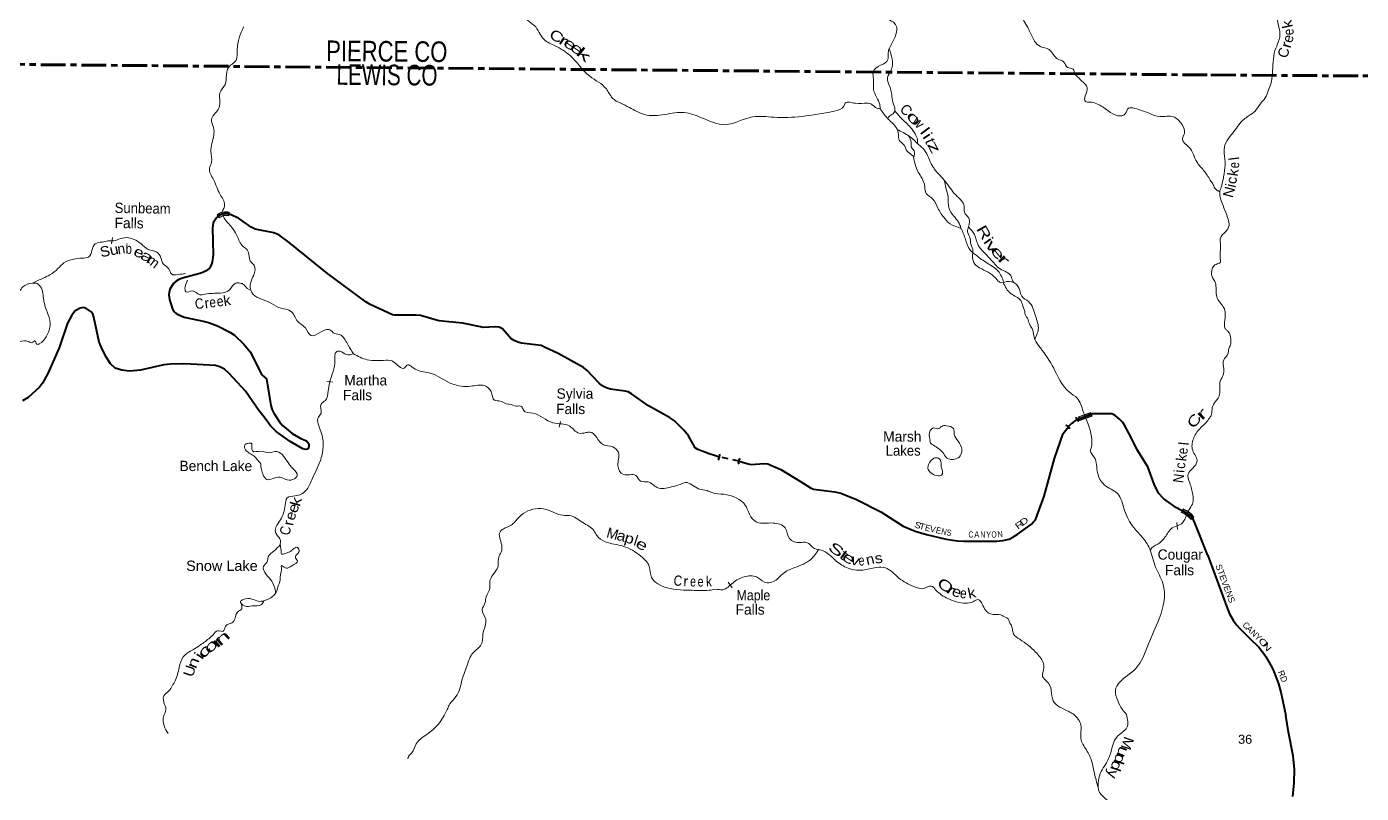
# Model space of a CAD drawing. Header units: feet. Extents: x -252658 to 9, y -366365 to -181930.
# Drawn here: x -180199 to -154279, y -275846 to -260969 of the extents above; entities that cross this region are included whole.
import ezdxf
from ezdxf.enums import TextEntityAlignment as Align

# ---------------------------------------------------------------- set-up
doc = ezdxf.new("R2010")
doc.units = ezdxf.units.FT
doc.header["$LTSCALE"] = 80
for name, pattern in [('DOTTED', [1.5, 0.3, -1.2]), ('LONG_DASH_SHORT_DASH', [9.9, 6, -1.2, 1.5, -1.2]), ('SHORT_DASHED', [2.7, 1.5, -1.2])]:
    doc.linetypes.add(name, pattern=pattern)
for name, color, linetype, lineweight in [('11', 7, 'LONG_DASH_SHORT_DASH', 60), ('26', 7, 'Continuous', 40), ('39', 7, 'Continuous', 13), ('61', 7, 'Continuous', 13), ('7', 7, 'DOTTED', 13)]:
    doc.layers.add(name, color=color, linetype=linetype, lineweight=lineweight)
for name, color, linetype in [('12', 7, 'Continuous'), ('27', 7, 'Continuous'), ('41', 7, 'Continuous')]:
    doc.layers.add(name, color=color, linetype=linetype)

msp = doc.modelspace()

# ---------------------------------------------------------------- linework, layer by layer
at = {"layer": '11'}
for p, q in [((-188637.22, -261628.97), (-157198.49, -261905.1)), ((-157198.49, -261905.1), (-125759.18, -262104.99))]:
    msp.add_line(p, q, dxfattribs=at)
at = {"layer": '26', "linetype": 'SHORT_DASHED'}
for p, q in [((-159973.71, -268738.68), (-159970.72, -268735.42)), ((-166745.67, -269321.31), (-166750.33, -269320.34)), ((-166365.67, -269400.81), (-166745.67, -269321.31)), ((-166365.67, -269400.81), (-166361.52, -269401.68))]:
    msp.add_line(p, q, dxfattribs=at)
at = {"layer": '26'}
msp.add_line((-159973.71, -268738.68), (-159972.38, -268736.96), dxfattribs=at)
for points in [[(-176268.25, -264604), (-176302.11, -264595.81), (-176343.79, -264593.95), (-176372.82, -264597.3), (-176395.14, -264603.63), (-176436.08, -264618.52), (-176480.36, -264647.56), (-176508.64, -264671.02), (-176514.79, -264680.59), (-176574.35, -264775.1), (-176590.83, -264877.41), (-176574.33, -265399.14), (-176595.43, -265538.56), (-176623.37, -265608.66), (-176650.78, -265654.36), (-176684.6, -265685.42), (-176713.55, -265708.79), (-176775.14, -265737.31), (-176833.11, -265759.79), (-177170.65, -265845.98), (-177244.67, -265876), (-177297.9, -265908.14), (-177348.95, -265953.45), (-177417.51, -266061.59), (-177432.81, -266127.48), (-177435.23, -266172.35), (-177423.84, -266261.95), (-177368.59, -266448.74), (-177340.06, -266494.44), (-177293.15, -266531.9), (-177246.77, -266561.42), (-177137.69, -266607.49), (-176736.79, -266690.92), (-176648.66, -266715.89), (-176492.14, -266776.54), (-176254.05, -266899.81), (-176163.31, -266953.7), (-175979.91, -267128.75), (-175861.29, -267279.24), (-175634.45, -267727.96), (-175540.15, -267801.14), (-175459.08, -268321.32), (-175432.91, -268401.52), (-175399.18, -268466.9), (-175287.81, -268638.74), (-175236.87, -268698.89), (-175045.28, -268864.03), (-174886.54, -268955.8), (-174761.83, -269009.05), (-174735.72, -269038.96), (-174719.96, -269079.84), (-174720.97, -269116.99), (-174732.58, -269152.25), (-174752.59, -269165.5), (-174777.88, -269173.94), (-174835.55, -269163.6), (-175080.68, -269020.86), (-175352.81, -268823.32), (-175465.9, -268716), (-175585.75, -268545.97), (-175691.78, -268418.33), (-175951.42, -268043.89), (-176265.74, -267699.26), (-176355.12, -267618.04), (-176447.87, -267571.64), (-176530.98, -267546.31), (-177013.49, -267517.89)], [(-166750.33, -269320.34), (-166818.6, -269297.1), (-166943.56, -269256.52), (-167167.32, -269177.27), (-167215.11, -269139.78), (-167346.63, -268907.23), (-167434.35, -268795.91), (-167614.94, -268619.33), (-167714.3, -268554.6), (-168125.34, -268327.67), (-168450.78, -268091.37), (-168514.84, -268057.02), (-168573.52, -268039.66), (-168857.42, -268000.18), (-168907.31, -267990.1), (-168969.76, -267964.25), (-169030.05, -267929.77), (-169080.57, -267887.81), (-169310.86, -267642.47), (-169385.37, -267582.89), (-169877.48, -267312.14), (-170145.53, -267186.44), (-170210.14, -267158.43), (-170265.69, -267146.23), (-170592.28, -267109.64), (-170660.21, -267093.79), (-170731.27, -267061.48), (-170793.72, -267018.39), (-170831.47, -266983.06), (-170959.54, -266835.25), (-170981.63, -266818.85), (-171019.83, -266802.93), (-171100.5, -266795.85), (-171334.24, -266805.09), (-171384.97, -266795.82), (-171737.53, -266722.8), (-172193.16, -266675.22), (-172503.25, -266588.41), (-172553.09, -266574.55), (-172641.38, -266563.78), (-172737.12, -266564.57), (-173047.84, -266568.38), (-173095.76, -266557.31), (-173528.6, -266359.1), (-173612.94, -266308.56), (-174357.56, -265757.43), (-175103.83, -265153.93), (-175301.17, -265007.09), (-175399.1, -264968.54), (-175761.77, -264899.48), (-175836.58, -264859.46), (-176083.05, -264683.69), (-176244.15, -264614.86), (-176268.25, -264604)], [(-177013.49, -267517.89), (-177154.14, -267509.61), (-177409.08, -267521.02), (-177537.64, -267533.04), (-177988.29, -267636.54), (-178200.61, -267652.83), (-178353.46, -267635.94), (-178478.86, -267593.78), (-178572.48, -267509.5), (-178646.29, -267390.15), (-178727.59, -267239.47), (-178789.42, -267089.04), (-178892.95, -266606.97), (-178917.31, -266543.5), (-178946.82, -266501.32), (-179051.09, -266430.62), (-179102.8, -266421.18), (-179157.61, -266429.62), (-179257.27, -266485.53), (-179322.02, -266564.59), (-179406.22, -266722.1), (-179568.97, -267198.24), (-179786.36, -267698.15), (-179891.16, -267884.82), (-179951.65, -267962.8), (-180169.41, -268163.21), (-180282.41, -268232.31)], [(-159799.53, -268594.22), (-159755.81, -268574.84), (-159519.78, -268490.13)], [(-157556.76, -270503.81), (-157603.48, -270456.38), (-157646.63, -270420.21), (-157785.21, -270348.99), (-157867.99, -270308.53), (-158116.93, -270133.54), (-158217.59, -270023.33), (-158304.57, -269848.23), (-158423.23, -269509.04), (-158628.71, -269179.29), (-158758.06, -268926.62), (-158879.47, -268700.99), (-158911.47, -268651.62), (-158972.22, -268587.1), (-159056.54, -268513.29), (-159092.37, -268492.2), (-159122.13, -268482.95), (-159497.39, -268482.27), (-159519.78, -268490.13)], [(-166361.52, -269401.68), (-166184.34, -269453.3), (-166129.36, -269463.82), (-165875.6, -269445.45), (-165806.34, -269455.2), (-165549.58, -269562.58), (-165171.94, -269796.9), (-164975.11, -269920.59), (-164916.73, -269941.72), (-164505.51, -269993.01), (-164389.37, -270024.01), (-164084.9, -270143.05), (-163608.45, -270384.11), (-163174.6, -270659.11), (-162946.56, -270760.86), (-162721.82, -270825.49), (-162339.29, -270911.68), (-162119.64, -270946.15), (-161998.41, -270951.52), (-161354.84, -270954.13), (-161238.88, -270941.85), (-161120.44, -270911.68), (-161045.07, -270877.21), (-160960.5, -270824.04), (-160683.29, -270622.97), (-160642.37, -270577.73), (-160609.43, -270536.56), (-160436.75, -270082.65), (-160237.89, -269348.99), (-160071.05, -268864.83), (-159973.71, -268738.68)], [(-157262.62, -271229.65), (-157338.5, -271039.37), (-157459.35, -270724.32), (-157552.22, -270509.88), (-157556.76, -270503.81)], [(-157262.62, -271229.65), (-156880.04, -272269.03), (-156838.41, -272366.52), (-156769.02, -272484.77), (-156701.63, -272578.03), (-156637.57, -272648.38), (-156444.07, -272842.53), (-156270.49, -273010.42), (-156201.77, -273095.6), (-156175.66, -273129.19), (-156141.1, -273182.06), (-156039.82, -273353.53), (-155996.61, -273435.26), (-155966.59, -273514.77), (-155885.64, -273722.28), (-155840.51, -273881.33), (-155747.21, -274337.02)], [(-155609.73, -275905.63), (-155580.34, -275644.86), (-155578.37, -275382.45), (-155603.84, -275121.27), (-155695.84, -274657.19), (-155747.21, -274337.02)]]:
    msp.add_lwpolyline(points, dxfattribs=at)
at = {"layer": '26', "linetype": 'SHORT_DASHED'}
msp.add_lwpolyline([(-159970.72, -268735.42), (-159934.1, -268695.57), (-159900.07, -268664.63), (-159878.03, -268648.77), (-159808.42, -268600.8), (-159799.53, -268594.22)], dxfattribs=at)
at = {"layer": '39'}
for p, q in [((-178535.21, -265061.68), (-178550.57, -265180.36)), ((-174369.76, -267848.88), (-174250.8, -267870.25)), ((-169831.02, -268630.96), (-169860.45, -268743.45)), ((-157861.15, -270589.01), (-157846.4, -270726.12)), ((-166572.33, -271746.48), (-166500.74, -271855.98))]:
    msp.add_line(p, q, dxfattribs=at)
for points in [[(-164684.96, -248825.22), (-164815.65, -249047.83), (-164858.99, -249184.46), (-164850.42, -249400.02), (-164850.89, -249466.47), (-164853.66, -249573.19), (-165040.29, -249716.86), (-165178.94, -249923.3), (-165337.12, -250038.97), (-165564.86, -250079.45), (-165580.72, -250250.7), (-165608.74, -250504.25), (-165712.01, -250557.89), (-165783.45, -250674.18), (-165934.36, -250902.69), (-166096.51, -251008.26), (-166248.05, -251325.37), (-166437.82, -251628.12), (-166535.56, -251756.31), (-166528.08, -251838.93), (-166598.9, -251868.63), (-166643.92, -251958.94), (-166590.7, -252136.55), (-166511.14, -252298.23), (-166441.51, -252437.69), (-166231, -252626.5), (-165951.64, -252779.55), (-165871.94, -252921.1), (-165697.19, -253031.11), (-165546.51, -253120.81), (-165327.23, -253210.99), (-165261.11, -253275.91), (-165239.63, -253376.77), (-165179.35, -253411.44), (-165109.38, -253502.56), (-165023.64, -253646.17), (-164957.9, -253765.46), (-164853.86, -253889.06), (-164825.22, -254118.86), (-164874.7, -254269.55), (-164793.44, -254475.55), (-164780.07, -254582.39), (-164690.11, -254699.84), (-164701.01, -254814.56), (-164699.94, -254949.5), (-164644.89, -255153.3), (-164648.78, -255419.12), (-164577.39, -255594.84), (-164578.93, -255812.34), (-164594.47, -256013.62), (-164551.69, -256241.5), (-164493.33, -256548.04), (-164441.69, -256663.2), (-164390.47, -256838.78), (-164403.73, -257001.82), (-164382.54, -257144.96), (-164418.12, -257325.96), (-164366.96, -257509.59), (-164239.99, -257814.61), (-164100.39, -258045.2), (-164094.86, -258119.76), (-164035.06, -258222.9), (-163915.97, -258785.64), (-163874.31, -259172.62), (-163850, -259444.67), (-163855.22, -259611.79), (-163783.95, -259805.64), (-163758.64, -259934.72), (-163667.06, -260108.57), (-163618.11, -260320.39), (-163570.46, -260429.48), (-163538.75, -260510.27), (-163481.23, -260649.64), (-163488.29, -260792.58), (-163365.85, -260882.08), (-163448.16, -261395.04)], [(-157136.99, -252964.52), (-157123.55, -252975.77), (-157104.5, -253065.41), (-157102.92, -253192.12), (-157092.41, -253272.76), (-157061.77, -253351.76), (-157019.51, -253453.1), (-156997.95, -253586.22), (-156965.92, -253697.43), (-156919.56, -253794.82), (-156872.58, -253860.06), (-156811.85, -253941.64), (-156773.45, -254034.86), (-156756.41, -254194.04), (-156757.65, -254362.93), (-156771.33, -254551.69), (-156789.25, -254647.88), (-156874.68, -254700.56), (-156897.09, -254820.78), (-156891.95, -254971.7), (-156897.55, -255054.03), (-156835.12, -255151.74), (-156771.26, -255175.06), (-156660.53, -255269.65), (-156620.39, -255376.99), (-156616.76, -255501.73), (-156550.03, -255690), (-156496.8, -255743.29), (-156422.15, -255833.17), (-156330.78, -255889.19), (-156217.35, -255947.64), (-156168.63, -256026.98), (-156148.46, -256127.91), (-156083.83, -256215.59), (-156048.02, -256338.93), (-156041.64, -256425.52), (-155978.74, -256499.1), (-155901.75, -256675.5), (-155854.5, -256831.23), (-155810.92, -256968.79), (-155846.31, -257137.03), (-155830.28, -257243.91), (-155756.21, -257363.95), (-155731.99, -257462.94), (-155681.77, -257673.02), (-155603.03, -257863.53), (-155545.62, -258013.41), (-155495.94, -258147.07), (-155459.19, -258222.16), (-155411.44, -258351.76), (-155370.53, -258418.89), (-155323.28, -258470.06), (-155289.94, -258512.91), (-155301.37, -258585.09), (-155323.36, -258683.21), (-155306.98, -258771.99), (-155317.87, -258920.59), (-155406.78, -259049.62), (-155497.03, -259144.43), (-155575.85, -259271.64), (-155603.39, -259345.52), (-155695.54, -259434.27), (-155738.5, -259578.24), (-155763.46, -259726.57), (-155762.23, -259871.37), (-155774.05, -259963.65), (-155811.68, -260143.92), (-155809.1, -260322.93), (-155843.6, -260444.94), (-155868.06, -260567.14), (-155885.41, -260633.17), (-155912.8, -260803.58), (-155878.07, -260983.2), (-155858.95, -261138.4), (-155887.38, -261258.51), (-155955, -261430.17), (-155991.43, -261652.68), (-156003.84, -261879.68), (-156035.83, -262080.16), (-156088.64, -262213.89), (-156145.52, -262349.55), (-156238.17, -262464.43), (-156343.37, -262605.21), (-156473.92, -262705.3), (-156633.29, -262841.04), (-156728.22, -262969.95), (-156825.08, -263094.8), (-156926.89, -263267.83), (-156942.23, -263438.46), (-156926.19, -263545.34), (-156927.2, -263702.16)], [(-160683.64, -253610.88), (-160642.8, -253826.66), (-160723.24, -254075.81), (-160746.88, -254281.07), (-160655.72, -254513.32), (-160624.86, -254714.94), (-160631.44, -254789.41), (-160729.08, -254903.5), (-160764.72, -255092.56), (-160956.32, -255369.1), (-161143.17, -255544.99), (-161214.71, -255675.38), (-161133.8, -255931.73), (-160837.22, -256217.83), (-160737.83, -256427.99), (-160611.4, -256809.53), (-160414.36, -257191.58), (-160371.72, -257439.6), (-160236.2, -257676.21), (-160193.25, -257879.92), (-160257.74, -258155.37), (-160212.46, -258314.8), (-160215.77, -258498.04), (-160362.28, -258674.22), (-160535.08, -258860.27), (-160580.39, -258990.85), (-160600.74, -259300.85), (-160979.14, -259745.23), (-161194.79, -259999.45), (-161210.52, -260226.91), (-160990.92, -260556.76), (-160847.5, -260817.59), (-160702.16, -261092.53), (-160510.33, -261355.72), (-160341.26, -261413.32), (-160189.14, -261585.6), (-160056.48, -261655.03), (-159982.57, -261760.28), (-159875.87, -261793.27), (-159836.23, -261894.25), (-159810.22, -261924.65), (-159709.99, -262016), (-159600.01, -262155.75), (-159639.44, -262310.54), (-159638.2, -262421.31), (-159549.49, -262430.01), (-159416.57, -262463.19), (-159193.58, -262599.72), (-159006.63, -262695.72), (-158865.15, -262660.48), (-158799.81, -262550.19), (-158680.8, -262553.05), (-158401.04, -262649.72), (-158183.58, -262711.7), (-157933.43, -262715.51), (-157767.01, -262861.71), (-157713.79, -263039.32), (-157752.96, -263157.86), (-157626.9, -263305.78), (-157475.57, -263590.83), (-157341.57, -263756.94), (-157212.55, -263946.13)], [(-172986.56, -255884.88), (-172699.47, -256086.32), (-172526.98, -256230.55), (-172360.28, -256338.48), (-172054.02, -256395.06), (-171789.73, -256396.96), (-171683.92, -256554.8), (-171651.62, -256839), (-171630.3, -256962), (-171632.39, -256972.06), (-171601.69, -257195.83), (-171556.98, -257435.81), (-171497.32, -257559.08), (-171516.54, -257709.99), (-171577.98, -257838.44), (-171533.15, -258062.31), (-171425.42, -258234.27), (-171416.31, -258373.3), (-171372.8, -258496.46), (-171316.96, -258589.5), (-171185.5, -258830.11), (-171118.73, -259088.37), (-171022.67, -259199.83), (-171081.85, -259294.06), (-170978.66, -259538.48), (-170919.64, -259752.39), (-170855.97, -259877.71), (-170828.5, -259988.67), (-170776.79, -260093.77), (-170646.88, -260267.9), (-170684.12, -260398.54), (-170582.18, -260534.2), (-170603.29, -260666.97), (-170515.49, -260804.55), (-170473.39, -260843.12), (-170340.94, -260942.75), (-170151.2, -261216), (-169934.2, -261342.42), (-169646.98, -261525.74), (-169264.48, -261929.26), (-168941.4, -262177.28), (-168821.59, -262353.35), (-168662.93, -262455.19), (-168494.02, -262534.94), (-168202.45, -262673.99), (-167804.99, -262672.81), (-167427.43, -262633.23), (-167095.25, -262734.3), (-166628.14, -262870.57), (-166104.52, -262719.26), (-165688.96, -262726.27), (-165146.12, -262710.03), (-164513.91, -262607.83), (-164329.64, -262512.49), (-164300.98, -262454.29), (-164103.27, -262455.71), (-163881.31, -262451.26), (-163782.64, -262478.15), (-163686.3, -262549.33), (-163621.84, -262563.89)], [(-175988.24, -260968.66), (-176110.38, -261408.83), (-176132.04, -261620.14), (-176217.36, -261702.1), (-176239.65, -261716.04), (-176319.64, -261900.74), (-176345.19, -262089.87), (-176449.24, -262254.27), (-176446.43, -262427.49), (-176477.71, -262572.26), (-176610.24, -262768.68), (-176571, -262926.05), (-176601.45, -263237.99), (-176624.69, -263386.85), (-176608.04, -263600.45), (-176649.19, -263712.94), (-176572.07, -263935.02), (-176442.97, -264223.94), (-176355.61, -264423.95), (-176407.39, -264568.73)], [(-163448, -261394.02), (-163466.87, -261473.45), (-163471.84, -261606.33), (-163613.86, -261718.09), (-163760.01, -261843.92), (-163752.93, -261984.95), (-163752.31, -262182.32), (-163692.88, -262337.82), (-163631.35, -262481.25), (-163621.84, -262563.89)], [(-163448.16, -261395.04), (-163393.06, -261592.8), (-163408.67, -261804.15), (-163482.38, -261956.68), (-163431.28, -262148.37), (-163401.74, -262251.3), (-163384.62, -262398.44), (-163341.28, -262545.77), (-163356.08, -262642.33), (-163437.18, -262698.14), (-163474.55, -262754.78)], [(-163621.84, -262563.89), (-163487.91, -262740.07), (-163313.69, -262924.59), (-163266.21, -263057.85), (-163252.9, -263172.74), (-163164.73, -263257.96), (-163097.03, -263385.32), (-162990.74, -263476.71), (-162955.25, -263593.77), (-162899.96, -263763.34), (-162832.15, -263874.6), (-162764.66, -264032.17), (-162727.54, -264203.62), (-162601.21, -264313.28), (-162501.59, -264491.22), (-162369.84, -264691.55), (-162221.46, -264821.5), (-162106.74, -264860.59), (-162054.44, -264883.12)], [(-163340.77, -262600.06), (-163197.53, -262760.28), (-163009.22, -262950.94), (-162927.42, -263080.42), (-162897.91, -263187.37), (-162898.22, -263232.09)], [(-163292.44, -262963.26), (-163058.67, -263095.59), (-162876.19, -263253.99), (-162763.98, -263363.54), (-162612.77, -263664.71), (-162572.85, -263725.41), (-162352.69, -263976.72), (-162156.79, -264233.9), (-162040.57, -264347.51), (-161990.86, -264450.58), (-161985.62, -264565.41), (-161901.74, -264686.85), (-161902.83, -264841.92), (-161925.78, -264948.49), (-161872.27, -265085.82), (-161870.75, -265156.32), (-161825.28, -265287.56), (-161830.26, -265422.45), (-161782.93, -265575.85), (-161692.64, -265646.99), (-161379.34, -265850.63), (-161291.15, -265933.84), (-161167.96, -265916.6), (-160990.71, -265958.15), (-160910.92, -266087.61), (-160873.36, -266196.64), (-160740.96, -266304.33), (-160607.74, -266581.19), (-160553.11, -266845.41), (-160580.01, -266939.87), (-160614.35, -267032.32)], [(-163076.01, -263085.32), (-163019.13, -263210.67), (-163019.77, -263301.29), (-162963.81, -263376.21), (-162977.31, -263512.89)], [(-156927.2, -263702.16), (-156963.91, -263938.75), (-157000.8, -264080.83), (-157029.05, -264190.89), (-157013.13, -264303.8), (-156946.22, -264482.02), (-156875.52, -264672.37), (-156845.69, -264793.59), (-156888.31, -264919.47), (-157003.13, -265037.95), (-157013.1, -265242.87), (-157022.61, -265423.67), (-157017.59, -265476.04), (-157016.85, -265542.41), (-157100, -265581.06), (-157167.57, -265646.14), (-157184.96, -265714.18), (-157188.32, -265784.5), (-157122.41, -265910.42), (-157100.7, -266035.5), (-157094.83, -266148.22), (-157062.91, -266265.45), (-156988.43, -266363.38), (-156937.74, -266444.77), (-156922.25, -266579.79), (-156935.54, -266748.45), (-156921.01, -266829.16), (-156881.57, -266868.11), (-156838.37, -266921.21), (-156812.95, -267062.45), (-156812.18, -267126.81), (-156845.72, -267198.57), (-156878.56, -267338.71), (-156950.77, -267435.88), (-156950.08, -267608.82), (-156960.47, -267731.29), (-157016.92, -267844.84), (-157027.58, -267981.38), (-157029.9, -268101.99), (-157108.99, -268243.26), (-157173.55, -268360.68), (-157181.16, -268442.99), (-157196.31, -268507.85), (-157232.23, -268571.8), (-157244.53, -268587.85)], [(-162370.62, -263957.31), (-162345.46, -264095.6), (-162302.36, -264277.16), (-162291.67, -264478.63), (-162191.97, -264644.49), (-162102.02, -264763.96), (-162066.25, -264840.74), (-162059.4, -264861.19)], [(-157212.55, -263946.13), (-157187.8, -263980.77), (-157145.03, -264055.98), (-157121.81, -264102.67), (-157088.28, -264135.48), (-157074.41, -264145.79), (-157050.49, -264156.3), (-157024.67, -264173.6)], [(-176407.48, -264568.1), (-176363.48, -264681.68), (-176215.47, -264864), (-176121.67, -265009.67), (-176018.16, -265207.78), (-175896, -265337.55), (-175858.91, -265513.03), (-175782.84, -265598.16), (-175788.21, -265787.44), (-175847.69, -265923.96), (-175828.95, -266127.5), (-175496.61, -266312.88), (-175487.33, -266317.53), (-175306.42, -266415.22), (-175050.83, -266505.67), (-174933.09, -266689.78), (-174784.67, -266813.7), (-174672.74, -266963.53), (-174504.87, -266904.32), (-174312.83, -266851.32), (-174220.52, -266922.47), (-174097.67, -266953.56), (-174091.65, -266957.63), (-173955.82, -267151.95), (-173850.05, -267315.84)], [(-162060.32, -264858.91), (-161975.06, -265070.99), (-161897.81, -265272.94), (-161761.54, -265404.82), (-161542.71, -265557.44), (-161333.96, -265709.98), (-161220.66, -265927.64)], [(-161907.39, -264860.09), (-161792.98, -264999.79), (-161721.82, -265207.74), (-161621.83, -265333.32), (-161483.63, -265477.31), (-161293.31, -265667.98), (-161080.47, -265812.5), (-161044.84, -265909.43), (-161022.68, -265940.01)], [(-180084.68, -265943.88), (-179880.23, -265848.68), (-179748.63, -265783.16), (-179592.43, -265663.45), (-179474.61, -265549.5), (-179292.54, -265480.32), (-179122.93, -265461.4), (-178995.67, -265438.14), (-178866.75, -265181.28), (-178735.37, -265147.99), (-178622.24, -265126.65), (-178472.89, -265119.67), (-178412.18, -265093.92), (-178260.65, -265062.79), (-177983.03, -265177.56), (-177836.54, -265289.38), (-177645.38, -265361.24), (-177583.74, -265488.56), (-177550.01, -265569.36), (-177437.73, -265668.85), (-177387.99, -265767.89), (-177256.93, -265778.9), (-177117.78, -265761.04)], [(-177073.62, -265888.97), (-177123.45, -266019.52), (-177123.78, -266065.84), (-177105.98, -266116.31), (-176984.79, -266097.04), (-176838.03, -266170.6), (-176739.1, -266161.24), (-176442.35, -266137.19), (-176254.24, -266070.07), (-176138.35, -265944.02), (-176053.62, -265944.63), (-175983.21, -265973.33), (-175889.03, -266064.64), (-175862.63, -266072.95)], [(-161234.58, -265933.82), (-161086.88, -266148.78), (-160892.14, -266285.12), (-160850.51, -266390.14), (-160813.14, -266525.34), (-160813.18, -266531.38), (-160763.41, -266626.4), (-160723.83, -266735.43), (-160658.13, -266860.77), (-160632.86, -266995.88), (-160545.2, -267153.6), (-160279.64, -267546.21), (-160064.5, -267936.45), (-159954.39, -268058.07), (-159795.87, -268180.05), (-159680.66, -268436.65), (-159657.77, -268498.37)], [(-180084.68, -265943.88), (-180274.86, -266019.04), (-180342, -266099.12), (-180540.21, -266168.18), (-180626.01, -266318.61), (-180619.31, -266514.01), (-180660.83, -266678.86), (-180669.77, -266801.64), (-180676.32, -266872.08), (-180592.78, -267041.85), (-180352.99, -267083.85), (-180159.27, -267079.2), (-180094.85, -267099.81), (-180038.11, -267063.96), (-180000.25, -267130.69), (-179953.8, -267124.99), (-179823.7, -266986.96), (-179743.49, -266770.03), (-179780.36, -266562.33), (-179863.3, -266307.98), (-179913.9, -266045.8), (-179993.96, -265954.6), (-180084.68, -265943.88)], [(-173850.05, -267315.84), (-173991.39, -267330.93), (-174114, -267265.61), (-174188.77, -267283.2), (-174214.12, -267444.13), (-174309.83, -267856.3), (-174351.87, -268095.66), (-174397.14, -268220.19), (-174482.38, -268292.08), (-174481.63, -268471.33), (-174530.56, -268543.48), (-174484.15, -268827.78), (-174441.85, -269124.13), (-174500.29, -269399.62), (-174662.24, -269762.98), (-174774.68, -269971.62), (-174983.21, -270074.85), (-175138.84, -270114.01), (-175180.2, -270256.71), (-175268.92, -270536.01), (-175371.3, -270748.75), (-175349.59, -270817.38), (-175269.74, -270936.77), (-175278.43, -271025.33)], [(-173850.05, -267315.84), (-173586.58, -267432.52), (-173221.48, -267443.2), (-173074.4, -267472.45), (-172867.44, -267592.76), (-172794.36, -267528.84), (-172713.98, -267573.72), (-172589.36, -267641.08), (-172317.46, -267707.48), (-171939.52, -267899.5), (-171576.69, -267946.41), (-171308.27, -267934.24), (-171179.97, -268049.96), (-171110.52, -268215.6), (-171001.71, -268234.51), (-170850.82, -268296.01), (-170828.63, -268296.17), (-170683.62, -268331.45), (-170588.84, -268338.17), (-170549.02, -268412.97), (-170365.83, -268470.68), (-169979.77, -268656.72), (-169653.39, -268721.5), (-169476.79, -268855.68), (-169339.53, -268846.6), (-169260.77, -268835.08), (-168998.23, -269084.68), (-168816.92, -269122.23), (-168704.72, -269233.81), (-168716.61, -269489.49), (-168610.87, -269657.41), (-168368.93, -269681.3), (-168276.87, -269786.69), (-168133.73, -269801.81), (-167952.93, -269911.86), (-167676.45, -269901.76), (-167508.65, -269852.62), (-167405.49, -269815.1), (-167154.15, -269935.72), (-166984.92, -269971.18), (-166890.37, -270010.12), (-166660.61, -270043.99), (-166236.47, -270264.54), (-166135.08, -270478.75), (-166020.81, -270582.28), (-165704.19, -270600.67), (-165468.82, -270697.01), (-165385.52, -270901.02), (-165178.28, -270981.05), (-165051.16, -270979.95), (-164896.63, -271095.85), (-164767.73, -271126.99), (-164500.73, -271316.2), (-164279.83, -271462.79), (-163961.42, -271513.41), (-163696.78, -271464.97), (-163521.3, -271472.27), (-163258.4, -271669.51), (-162967.02, -271834.73), (-162779.64, -271870.31), (-162630.02, -271825.07), (-162539.78, -271902.24), (-162306.9, -272067.05), (-161962.53, -272156.12), (-161811, -272124.98), (-161728.01, -272087.31), (-161596.1, -272263.47), (-161435.48, -272375.39), (-161282.21, -272384.55), (-161221.9, -272415.19), (-161123.53, -272484.37), (-161111.74, -272528.76), (-161071.86, -272595.51), (-161032.61, -272750.87), (-160912.3, -272856.45), (-160605.36, -273104.36), (-160459.54, -273310.83), (-160444.12, -273413.65), (-160467.52, -273584.67), (-160385.44, -273673.87), (-160299.91, -273847.68), (-160261.01, -274053.38), (-160130.71, -274173.14), (-159961.84, -274258.94), (-159870.13, -274307.65)], [(-159657.77, -268498.37), (-159511.05, -268989.68), (-159520.06, -269122.54), (-159538.75, -269196.92), (-159469.02, -269322.29), (-159400.55, -269626.88), (-159271.05, -269859.42), (-159016, -270026.39), (-158875.11, -270359.7), (-158699.88, -270687.22), (-158517.74, -270893.95), (-158380.16, -271124.53), (-158273.56, -271457.59), (-158134.53, -271768.74), (-158102.12, -272036.82), (-158205.99, -272461.02), (-158413.2, -272946.9), (-158658.67, -273424.46), (-158981.42, -273702.08), (-159053.04, -273844.55), (-159010.09, -274048.27), (-158924.51, -274214.03), (-158838.85, -274315.7)], [(-162654.4, -268991.28), (-162649.06, -268806.03), (-162580.1, -268754.17), (-162481.34, -268768.97), (-162428.58, -268725.05), (-162335.69, -268713.63), (-162200.89, -268766.96), (-162183.53, -268879.87), (-162107.8, -269013.33), (-162038.35, -269176.96), (-162069.47, -269299.58), (-162150.57, -269355.39), (-162336.03, -269333.92), (-162405.92, -269230.71), (-162486.13, -269161.66), (-162590.53, -269088.41), (-162654.67, -269029.54), (-162654.4, -268991.28)], [(-157244.53, -268587.85), (-157317.79, -268677.16), (-157417.32, -268771.1), (-157539.75, -268967.59), (-157553.44, -269191.04), (-157468.14, -269397.07), (-157553.88, -269539.45), (-157641.4, -269647.57), (-157610.34, -269820.99), (-157551.44, -270051.01), (-157548.5, -270206.1), (-157607.78, -270316.44), (-157674.37, -270450.68)], [(-175654.69, -269451.75), (-175605.78, -269667.59), (-175535.78, -269754.7), (-175370.11, -269721.65), (-175249.03, -269718.49), (-175140.4, -269763.58), (-174994.97, -269740.45), (-174944.13, -269682.41), (-175025.92, -269550.92), (-175211.81, -269303.89), (-175338.26, -269212.35), (-175481.69, -269237.5), (-175650.94, -269206.08), (-175812.32, -269202.9), (-175823.77, -269110.18), (-175829.48, -269061.8), (-175902.07, -269055.24), (-175962.82, -269087.03), (-175961.3, -269157.53), (-175899.26, -269228.46), (-175810.86, -269281.46), (-175654.69, -269451.75)], [(-162684, -269468.37), (-162574.16, -269342.28), (-162493.46, -269342.86), (-162437.67, -269441.94), (-162436.14, -269510.43), (-162410.71, -269623.39), (-162427.15, -269665.57), (-162526.11, -269680.97), (-162644.73, -269621.71), (-162696.59, -269536.75), (-162684, -269468.37)], [(-164813.17, -271110.91), (-164964.66, -271300.79), (-165280.56, -271465.68), (-165515.43, -271584.82), (-165643.41, -271708.77), (-165871.67, -271747.41), (-166026.32, -271647.62), (-166262.36, -271645.92), (-166481.05, -271759.14), (-166681.75, -271894.65), (-166820.91, -271887.61), (-166946.13, -271906.85), (-167113.62, -271911.69), (-167440.39, -271901.29), (-167939.91, -271782.91), (-168062.09, -271657.16), (-168107.01, -271447.39), (-168269, -271244.83), (-168612.64, -271051.04), (-168963.07, -270963.94), (-169123.65, -270845.98), (-169185.49, -270746.85), (-169396.24, -270592.28), (-169659.57, -270455.45), (-169788.66, -270450.5), (-170110.67, -270337.42), (-170514.56, -270390.91), (-170662.71, -270514.71), (-170727.81, -270590.77), (-170788.69, -270640.68), (-170944.59, -270718.11), (-171005.5, -270772.05), (-170972.98, -271024.02), (-170984.07, -271166.93), (-171031.16, -271263.26), (-171042.38, -271424.3), (-171181.27, -271664.97), (-171201.8, -271715.17), (-171206.92, -271868.2), (-171274.64, -272030.84), (-171299.75, -272157.54), (-171351.05, -272280.02), (-171283.81, -272471.83), (-171331.99, -272723.22), (-171372, -272960.58), (-171530.49, -273120.56), (-171645.18, -273361.41), (-171746.06, -273648.67), (-171818.45, -273899.9), (-171916.26, -274036.14), (-171995.63, -274134.26), (-172030.25, -274219.77)], [(-157674.37, -270450.68), (-157793.6, -270631.3), (-157927.11, -270680.69), (-158077.64, -270854.82), (-158232.07, -271010.8), (-158370.03, -271118.56), (-158375.46, -271135.75)], [(-175278.38, -271024.79), (-175392.23, -271141.32), (-175506.02, -271255.29), (-175530.94, -271355.81), (-175602.19, -271445.93), (-175572.72, -271558.92), (-175466.75, -271694.61), (-175381.22, -271868.43), (-175357.6, -271951.17), (-175318.48, -271840.68), (-175283.43, -271734.2), (-175270.49, -271615.47), (-175253.8, -271537.04), (-175253.3, -271466.56), (-175251.01, -271428.31), (-175218.83, -271442.64), (-175156.53, -271477.32), (-175049.27, -271429.76), (-174941.66, -271333.86), (-174981.48, -271259.06), (-174908.12, -271154.86), (-174941.84, -271074.06), (-175032.91, -271113.69), (-175107.94, -271167.53), (-175182.77, -271193.17), (-175247.4, -271202.77), (-175259.14, -271150.33), (-175260.84, -271106.01), (-175278.35, -271024.52)], [(-175593.69, -272114.78), (-175693.7, -272119.94), (-175826.55, -272076.69), (-175992.06, -272085.57), (-176048.81, -272123.43), (-175970.73, -272208.58), (-175819.41, -272207.65), (-175639.66, -272180.75), (-175591.81, -272112.08)], [(-175360.98, -271954.85), (-175416.6, -272021.23), (-175591.81, -272112.08)], [(-176032.84, -272164.01), (-176019.18, -272212.26), (-176023.58, -272264.59), (-176104.75, -272330.47), (-176174.58, -272505.18), (-176267.77, -272558.88), (-176340.76, -272610.72), (-176383.78, -272703.05), (-176484.6, -272694.27), (-176577.93, -272768.12), (-176663.21, -272846.05), (-176843.72, -272979.69), (-176975.44, -273061.31), (-177157.99, -273198.97), (-177236.1, -273403.83), (-177316.61, -273663.05), (-177371.78, -273761.33), (-177439.05, -273859.53), (-177536.56, -273953.49), (-177519.6, -274122.78), (-177495.52, -274178.32)], [(-177451.35, -274684.8), (-177530.53, -274538.86), (-177534.17, -274338.63), (-177494.15, -274225.77), (-177495.52, -274178.32)], [(-172030.25, -274219.77), (-172207.71, -274509.66), (-172428.87, -274704.33), (-172635.84, -274887.09), (-172722.19, -275063.1), (-172799.78, -275174.86), (-172799.8, -275176.87)], [(-159870.13, -274307.65), (-159723.46, -274522.54), (-159726.33, -274779.86), (-159618.36, -275006.2), (-159512.35, -275228.5), (-159460.71, -275462.28), (-159391.41, -275725.21)], [(-158838.85, -274315.7), (-158831.94, -274568.26), (-159028.9, -274755.15), (-159142.71, -275051.5), (-159245.78, -275285.64), (-159333.71, -275423.43), (-159383.87, -275597.81), (-159362.37, -275831.27), (-159221.34, -275975.53), (-159087.36, -276212.2), (-158843.69, -276520.41), (-158608.39, -276858.69), (-158436.5, -277298.84), (-158426.35, -277648.79), (-158454.49, -278010.39), (-158460.43, -278362.18), (-158475.29, -278613.34), (-158493.65, -278818.23), (-158382.89, -279155.18), (-158184.69, -279577.51), (-157942.05, -279978.2), (-157676.67, -280141.88), (-157544.26, -280338.33), (-157476.71, -280586.35), (-157428.55, -280771.84), (-157337.63, -280905.51), (-157329.33, -280921.2)]]:
    msp.add_spline(points, degree=3, dxfattribs=at)
at = {"layer": '61'}
for p, q in [((-176457.66, -264678.97), (-176500.88, -264619.05)), ((-176264.32, -264569.5), (-176272.14, -264637.18)), ((-159769.16, -268537.8), (-159532.9, -268456.04)), ((-159532.9, -268456.04), (-159508.38, -268526.92)), ((-157775.92, -270394.27), (-157740.18, -270328.06)), ((-157765.1, -270391.06), (-157736.75, -270338.54)), ((-157532.31, -270478.2), (-157584.17, -270532.66))]:
    msp.add_line(p, q, dxfattribs=at)
for points in [[(-176501.12, -264618.57), (-176457.28, -264589.62), (-176410.09, -264569.59), (-176352.49, -264560.99), (-176302.14, -264561.11), (-176264.9, -264568.67)], [(-176489.82, -264620.7), (-176453.48, -264596.7), (-176407.9, -264577.35), (-176351.91, -264568.99), (-176302.95, -264569.11), (-176273.02, -264575.18), (-176279.04, -264627.25)], [(-176279.04, -264627.25), (-176298.5, -264623.31), (-176343.1, -264622.21), (-176383.61, -264630.04), (-176424.33, -264649.09), (-176455.57, -264668.19), (-176489.82, -264620.7)], [(-176458.24, -264679.2), (-176420.54, -264656.15), (-176381.12, -264637.71), (-176342.43, -264630.23), (-176299.4, -264631.29), (-176272.46, -264636.75)], [(-159508.38, -268526.92), (-159744.63, -268608.67), (-159769.16, -268537.8)], [(-157740.47, -270327.9), (-157676.34, -270358.5), (-157620.73, -270390.94), (-157575.42, -270431.6), (-157531.88, -270478.62)], [(-157736.75, -270338.54), (-157680.08, -270365.58), (-157625.47, -270397.44), (-157581.04, -270437.31), (-157543.27, -270478.1), (-157584.36, -270521.25)], [(-157775.4, -270395.04), (-157712.69, -270424.64), (-157665.5, -270452.9), (-157625.69, -270488.46), (-157584.57, -270532.78)], [(-157584.36, -270521.25), (-157620.08, -270482.74), (-157660.74, -270446.43), (-157708.92, -270417.57), (-157765.1, -270391.06)]]:
    msp.add_lwpolyline(points, dxfattribs=at)
msp.add_lwpolyline([(-159739.69, -268598.49), (-159758.98, -268542.74), (-159537.84, -268466.22), (-159518.56, -268521.97)], close=True, dxfattribs=at)
at = {"layer": '61', "lineweight": 40}
for points in [[(-159970.72, -268735.42), (-159999.11, -268711.38), (-160021.51, -268717.24)], [(-159945.06, -268775.27), (-159947.05, -268755.46), (-159970.72, -268735.42)], [(-159799.53, -268594.22), (-159813.1, -268568.42), (-159807.67, -268547.61)], [(-159760.48, -268626.33), (-159784.83, -268620.53), (-159799.53, -268594.22)], [(-166745.67, -269321.31), (-166735.85, -269282.4), (-166746.67, -269262.29)], [(-166774.52, -269369.05), (-166755.18, -269359), (-166745.67, -269321.31)], [(-166363.83, -269456.49), (-166374.65, -269436.38), (-166365.67, -269400.81)], [(-166365.67, -269400.81), (-166355.32, -269359.78), (-166335.98, -269349.73)]]:
    msp.add_lwpolyline(points, dxfattribs=at)

# ---------------------------------------------------------------- texts
at = {"layer": '12'}
for s, width, p in [('PIERCE CO', 0.8, (-174383.89, -261635.11)), ('LEWIS CO', 0.75, (-174183.64, -262095.34))]:
    msp.add_text(s, height=400, rotation=359.497, dxfattribs=dict(at, width=width)).set_placement(p)
at = {"layer": '27'}
for s, rotation, width, p in [('S', 335.954, 1.2, (-162916.16, -270697.76)), ('T', 343.956, 1.15, (-162823.13, -270723.52)), ('R', 35.955, 1.4, (-160884.68, -270682.57)), ('D', 35.955, 1.4, (-160792.89, -270616)), ('E', 347.302, 0.95, (-162501.19, -270803.44)), ('N', 347.302, 0.85, (-162395.66, -270827.23)), ('S', 351.081, 0.85, (-162293.58, -270848)), ('C', 359.768, 0.65, (-161861.71, -270882.07)), ('A', 359.768, 0.75, (-161746.44, -270882.54)), ('N', 359.768, 0.65, (-161631.16, -270883.01)), ('Y', 359.768, 0.7, (-161517.3, -270883.47)), ('O', 359.768, 0.65, (-161411.38, -270883.94)), ('N', 6.045, 0.75, (-161287.29, -270876.58)), ('O', 312.455, 1.5, (-156226.4, -272961.34)), ('N', 308.895, 1.5, (-156156.28, -273039.22))]:
    msp.add_text(s, height=120, rotation=rotation, dxfattribs=dict(at, width=width)).set_placement(p, align=Align.CENTER)
for s, rotation, p in [('E', 343.956, (-162712.81, -270755.24)), ('V', 347.302, (-162613.18, -270778.21)), ('C', 314.904, (-156556.05, -272630.98)), ('A', 314.904, (-156487.89, -272699.41)), ('N', 314.904, (-156403.88, -272782.46)), ('Y', 314.955, (-156324.6, -272858.13))]:
    msp.add_text(s, height=120, rotation=rotation, dxfattribs=at).set_placement(p, align=Align.CENTER)
at = {"layer": '27', "width": 1.05}
msp.add_text('STEVENS', height=120, rotation=290.715, dxfattribs=at).set_placement((-157114.97, -271429.24))
at = {"layer": '27'}
msp.add_text('RD', height=120, rotation=291.311, dxfattribs=at).set_placement((-155901.12, -273489.99))
at = {"layer": '41'}
for s, rotation, width, p in [('k', 102.099, 1.15, (-155619.98, -260899.06)), ('C', 329.431, 1.35, (-169960.03, -261236.16)), ('r', 328.381, 1.7, (-169820.97, -261319.16)), ('e', 326.523, 1.6, (-169698.84, -261388.93)), ('r', 74.09, 1.25, (-155642.55, -261346.25)), ('e', 94.863, 0.85, (-155592.76, -261063.55)), ('e', 324.983, 1.65, (-169565.67, -261476.05)), ('k', 320.1, 2.05, (-169444.31, -261583.75)), ('o', 311.797, 1.9, (-163039.76, -262812.97)), ('l', 306.78, 1.5, (-162833.36, -263050.66)), ('i', 303.567, 1.4, (-162786.44, -263141.48)), ('t', 292.743, 1.15, (-162741.64, -263222.99)), ('z', 298.211, 1.75, (-162662.25, -263354.2)), ('e', 86.55, 0.8, (-156652.24, -263660.5)), ('k', 81.18, 1.05, (-156670.71, -263812.34)), ('N', 75.704, 1.05, (-156753.13, -264201.55)), ('c', 81.18, 1.05, (-156699.62, -263964.15)), ('R', 299.853, 1.45, (-161692.8, -265011.48)), ('i', 305.05, 1.5, (-161601.95, -265177.94)), ('v', 303.653, 1.7, (-161528.42, -265291.6)), ('S', 11.13, 1.1, (-178659.35, -265425.29)), ('u', 12.07, 1.15, (-178483.71, -265391.67)), ('b', 359.737, 0.8, (-178216.26, -265375.79)), ('e', 338.127, 1.25, (-178055.4, -265436.72)), ('a', 331.388, 1.55, (-177910.92, -265512.45)), ('e', 308.673, 1.8, (-161412.81, -265420.55)), ('r', 313.222, 2.2, (-161292.55, -265555.29)), ('k', 9.046, 1.05, (-176294, -266380.31)), ('C', 8.374, 0.9, (-176831.26, -266440.99)), ('e', 5.69, 0.85, (-176577.64, -266414.6)), ('e', 8.395, 0.9, (-176429.73, -266395.17)), ('C', 56.948, 1.4, (-157442.36, -268669.44)), ('r', 44.224, 2.25, (-157310.53, -268554.7)), ('e', 86.396, 0.8, (-157650.81, -269208.24)), ('c', 86.746, 0.9, (-157697.26, -269491.24)), ('N', 82.309, 0.9, (-157729.74, -269746.63)), ('k', 74.253, 1.25, (-174873.43, -270213.61)), ('e', 72.214, 1.15, (-174926.91, -270341.87)), ('r', 79.237, 1.1, (-175018.27, -270616.69)), ('e', 73.677, 1.1, (-174978.93, -270486.72)), ('C', 79.823, 0.9, (-175077.18, -270765.05)), ('a', 345.383, 1.15, (-168672.89, -270945.27)), ('p', 344.362, 1.2, (-168518.2, -270993.01)), ('e', 331.075, 1.45, (-168297.12, -271105.98)), ('S', 324.845, 1.65, (-164532.01, -271196.1)), ('t', 324.508, 1.6, (-164385.12, -271298.47)), ('e', 326.387, 1.6, (-164284.3, -271364.59)), ('v', 342.571, 1.2, (-164133.94, -271416.44)), ('e', 1.974, 0.75, (-163982.2, -271425.45)), ('n', 12.565, 1.1, (-163798.96, -271401.4)), ('s', 9.519, 1.15, (-163638, -271379.61)), ('C', 353.829, 0.85, (-167561.71, -271817.97)), ('k', 0.917, 0.85, (-166947.05, -271830.57)), ('e', 357.711, 0.75, (-167260.2, -271832.28)), ('e', 359.03, 0.75, (-167112.79, -271834.15)), ('C', 321.185, 1.55, (-162424.76, -271889.46)), ('r', 325.676, 1.8, (-162295.43, -271977.37)), ('e', 340.193, 1.2, (-162166.64, -272027.58)), ('k', 12.142, 1.15, (-161824.59, -272056.35)), ('e', 353.106, 0.85, (-162017.81, -272061.22)), ('o', 49.15, 1.85, (-176551.47, -273052.99)), ('r', 42.93, 2.15, (-176430.23, -272977.92)), ('n', 41.757, 2, (-176335.65, -272906.82)), ('i', 56.831, 1.4, (-176768.92, -273229.98)), ('c', 54.179, 1.9, (-176674.73, -273148.1)), ('U', 71.74, 1.1, (-176941.87, -273503.78)), ('n', 67.751, 1.35, (-176876.25, -273349.36)), ('M', 250.875, 1.1, (-158916.98, -274844.84)), ('u', 248.734, 1.4, (-159001.72, -275008.77)), ('d', 251.156, 1.35, (-159128.32, -275284.56)), ('d', 250.827, 1.35, (-159061.99, -275148.78)), ('y', 253.37, 1.2, (-159196.64, -275446.49))]:
    msp.add_text(s, height=200, rotation=rotation, dxfattribs=dict(at, width=width)).set_placement(p, align=Align.CENTER)
for s, rotation, p in [('e', 78.508, (-155604.78, -261219.97)), ('C', 75.068, (-155692.05, -261497.02)), ('C', 311.797, (-163192.26, -262648.93)), ('w', 312.851, (-162952.75, -262891.95)), ('l', 97.23, (-156651.74, -263515.52)), ('i', 76.911, (-156718.69, -264073.43)), ('n', 9.362, (-178347.86, -265375.47)), ('m', 322.276, (-177799.1, -265603.87)), ('r', 8.577, (-176686.49, -266432.05)), ('l', 84.316, (-157628.65, -269070.2)), ('k', 83.415, (-157673.52, -269342.53)), ('i', 85.935, (-157717.38, -269602.05)), ('M', 344.713, (-168845.49, -270903.8)), ('l', 342.354, (-168395.79, -271035)), ('r', 357.451, (-167403.92, -271828.83))]:
    msp.add_text(s, height=200, rotation=rotation, dxfattribs=at).set_placement(p, align=Align.CENTER)
at = {"layer": '41', "width": 0.95}
msp.add_text('Sunbeam', height=200, rotation=359, dxfattribs=at).set_placement((-178491.46, -264581.51))
at = {"layer": '41'}
msp.add_text('Falls', height=200, rotation=359, dxfattribs=at).set_placement((-178493.46, -264874.54))
for s, p in [('Martha', (-174030.89, -267930.83)), ('Falls', (-174055.24, -268218.02)), ('Sylvia', (-169907.39, -268189.45)), ('Falls', (-169917.32, -268486.56)), ('Marsh', (-163564.67, -269021.71)), ('Bench Lake', (-177231.99, -269592.77)), ('Cougar', (-158233.84, -271312.01)), ('Falls', (-158091.52, -271615.31)), ('Falls', (-166431.59, -272379.54))]:
    msp.add_text(s, height=200, dxfattribs=at).set_placement(p)
for s, width, p in [('Lakes', 0.95, (-163515.16, -269294.06)), ('Snow Lake', 1.05, (-177102.05, -271530.18)), ('Maple', 0.9, (-166412.98, -272100.85))]:
    msp.add_text(s, height=200, dxfattribs=dict(at, width=width)).set_placement(p)
at = {"layer": '7', "width": 1.05}
msp.add_text('36', height=175, dxfattribs=at).set_placement((-156671.4, -274885.27))

doc.saveas('drawing.dxf')
